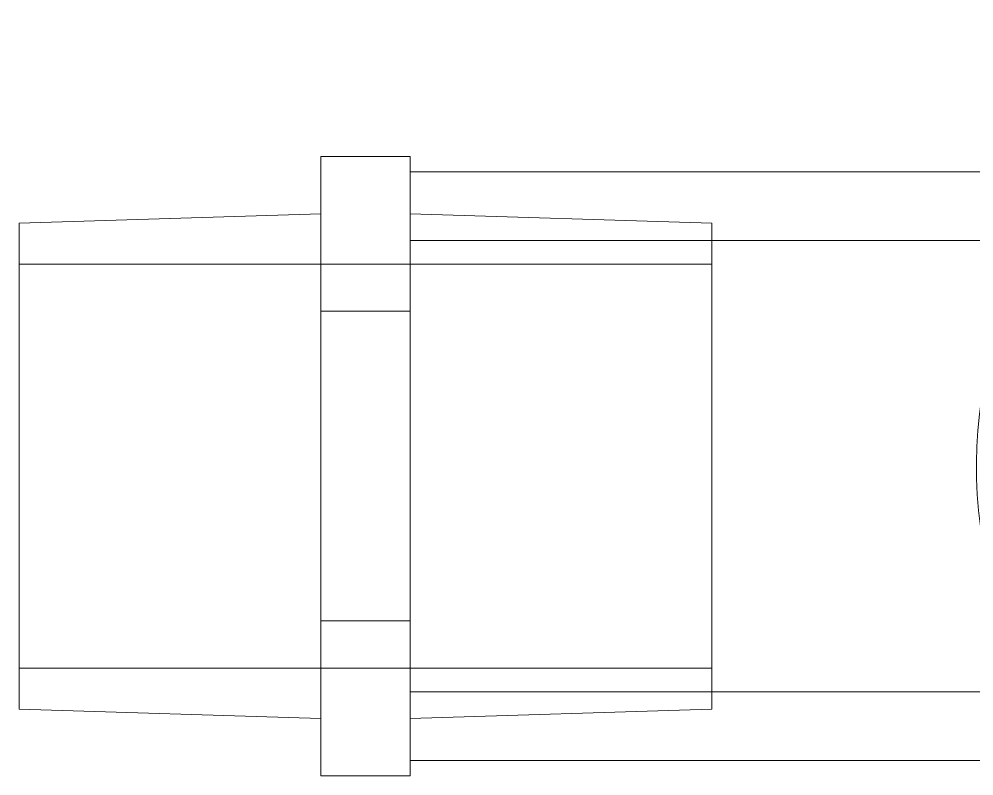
# Model space of a CAD drawing. Header units: millimetres. Extents: x -6314 to 11113, y -129 to 3675.
# Drawn here: x -4225.27 to -4212.46, y 1814.55 to 1824.71 of the extents above; entities that cross this region are included whole.
import ezdxf

# ---------------------------------------------------------------- set-up
doc = ezdxf.new("R2010")
doc.units = ezdxf.units.MM
doc.layers.add('Equipment', color=123, linetype='Continuous')

# ---------------------------------------------------------------- blocks, each defined once
blk = doc.blocks.new('A$C161d446f')
at = {"layer": 'Equipment', "linetype": 'Continuous', "lineweight": 0, "extrusion": (0, 1, 0)}
for p, q in [((147.9, 145.372), (147.9, 145.146)), ((147.9, 145.372), (149.1, 145.372)), ((149.1, 143.294), (149.1, 145.372)), ((147.9, 145.165), (139.3, 145.165)), ((147.9, 145.146), (147.9, 143.52)), ((143.85, 144.475), (147.9, 144.602)), ((153.15, 144.475), (149.1, 144.602)), ((143.85, 144.475), (143.85, 137.955)), ((153.15, 144.475), (153.15, 137.955)), ((147.9, 144.244), (139.3, 144.244)), ((153.15, 143.925), (143.85, 143.925)), ((147.9, 143.52), (147.9, 143.294)), ((147.9, 143.294), (147.9, 142.841)), ((147.9, 143.294), (149.1, 143.294)), ((149.1, 139.137), (149.1, 143.294)), ((147.9, 142.841), (147.9, 139.59)), ((147.9, 139.59), (147.9, 139.137)), ((147.9, 139.137), (147.9, 138.91)), ((147.9, 139.137), (149.1, 139.137)), ((149.1, 137.058), (149.1, 139.137)), ((147.9, 138.91), (147.9, 137.285)), ((153.15, 138.505), (143.85, 138.505)), ((147.9, 138.186), (139.3, 138.186)), ((143.85, 137.955), (147.9, 137.829)), ((153.15, 137.955), (149.1, 137.829)), ((147.9, 137.285), (147.9, 137.058)), ((147.9, 137.265), (139.3, 137.265)), ((147.9, 137.058), (149.1, 137.058))]:
    blk.add_line(p, q, dxfattribs=at)
at = {"layer": 'Equipment', "linetype": 'Continuous', "lineweight": 0}
blk.add_arc((134.3, 141.215), 6, 316.9252, 90, dxfattribs=at)

msp = doc.modelspace()

# ---------------------------------------------------------------- block references
at = {"xscale": -1}
msp.add_blockref('A$C161d446f', (-4072.123, 1677.491), dxfattribs=at)

doc.saveas('drawing.dxf')
